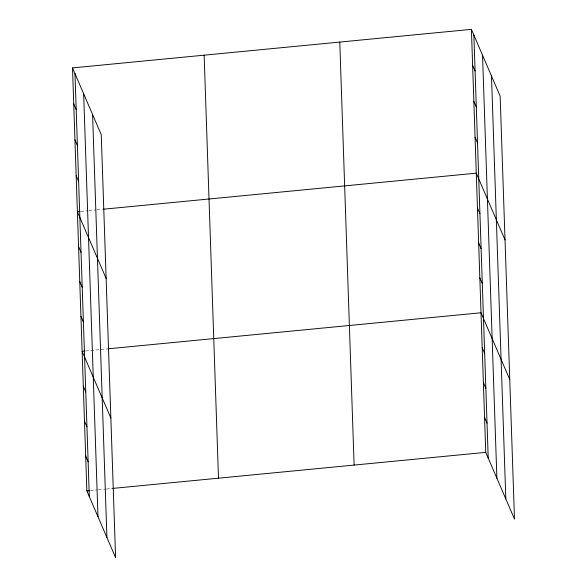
<?xml version="1.0" encoding="UTF-8"?>
<svg xmlns="http://www.w3.org/2000/svg" width="587" height="587" viewBox="0 0 587 587"><rect width="100%" height="100%" fill="white"/><g stroke="black" fill="none" stroke-linecap="round" stroke-linejoin="round"><path stroke-width="0.44" stroke-dasharray="2.94 2.2" d="M80.947 211.379L88.057 210.689M88.945 210.608L96.063 209.919M96.95 209.83L102.292 209.317M85.68 350.975L107.025 348.913M90.413 490.563L97.53 489.881M98.418 489.793L105.535 489.103M106.423 489.015L112.645 488.413"/><path stroke-width="0.88" d="M72.509 67.901L101.25 134.643L115.595 557.65L86.854 490.908L72.509 67.901L471.405 29.35L500.146 96.092L514.491 519.099L485.75 452.357L471.405 29.35M80.052 211.467L77.389 211.724L106.13 278.465M103.18 209.229L476.277 173.172L505.025 239.914M84.785 351.055L82.121 351.32L110.862 418.054M107.913 348.825L481.017 312.768L509.758 379.51M86.854 490.908L89.525 490.651M112.645 488.413L485.75 452.357M472.623 65.304L475.088 71.027M473.841 101.265L476.306 106.981M475.059 137.219L477.524 142.942M477.466 208.069L479.931 213.793M478.647 242.967L481.113 248.69M479.828 277.871L482.294 283.587M482.198 347.665L484.664 353.389M483.38 382.563L485.845 388.286M484.561 417.46L487.027 423.183M73.727 103.855L76.193 109.578M74.945 139.809L77.411 145.532M76.163 175.77L78.629 181.486M78.57 246.621L81.035 252.344M79.751 281.518L82.217 287.241M80.94 316.415L83.398 322.138M83.303 386.217L85.768 391.933M84.484 421.114L86.949 426.837M85.673 456.011L88.131 461.734M491.473 75.95L505.818 498.965M482.536 55.207L496.881 478.214M473.87 35.073L488.215 458.08M339.77 42.073L354.115 465.08M204.144 55.178L218.489 478.185M92.577 114.502L106.922 537.516M83.648 93.759L97.992 516.765M74.975 73.624L89.319 496.631"/></g></svg>
